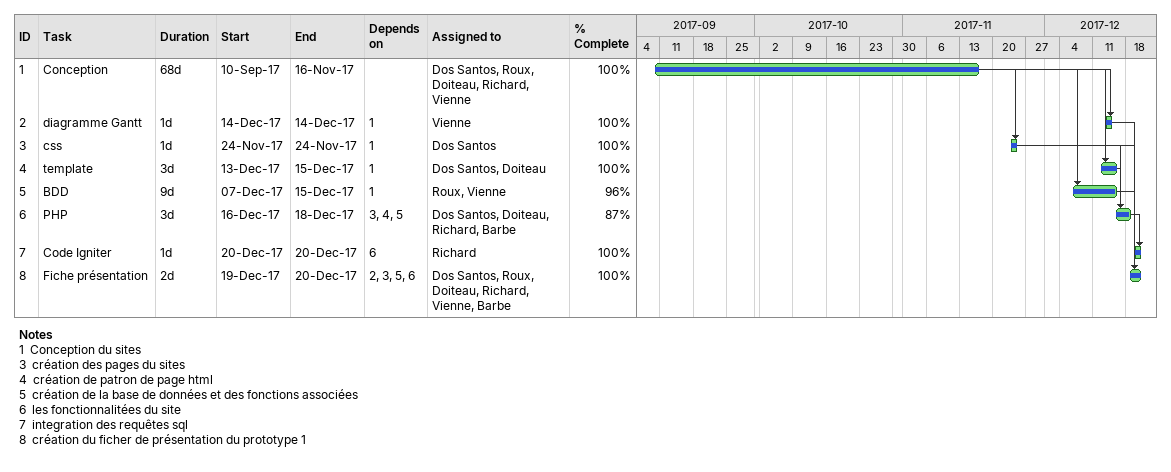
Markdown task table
| ID | Task | Duration | Start | Finish | Predecessors | Resources | % complete |
|---|---|---|---|---|---|---|---|
| 1 | Conception | 68d | 2017-09-10 | 2017-11-16 |  | Dos Santos, Roux, Doiteau, Richard, Vienne | 100 |
| 2 | diagramme Gantt | 1d | 2017-12-14 | 2017-12-14 | 1 | Vienne | 100 |
| 3 | css | 1d | 2017-11-24 | 2017-11-24 | 1 | Dos Santos | 100 |
| 4 | template | 3d | 2017-12-13 | 2017-12-15 | 1 | Dos Santos, Doiteau | 100 |
| 5 | BDD | 9d | 2017-12-07 | 2017-12-15 | 1 | Roux, Vienne | 96 |
| 6 | PHP | 3d | 2017-12-16 | 2017-12-18 | 3, 4, 5 | Dos Santos, Doiteau, Richard, Barbe | 87 |
| 7 | Code Igniter | 1d | 2017-12-20 | 2017-12-20 | 6 | Richard | 100 |
| 8 | Fiche présentation | 2d | 2017-12-19 | 2017-12-20 | 2, 3, 5, 6 | Dos Santos, Roux, Doiteau, Richard, Vienne, Barbe | 100 |

Notes
- 1: Conception du sites
- 3: création des pages du sites
- 4: création de patron de page html
- 5: création de la base de données et des fonctions associées
- 6: les fonctionnalitées du site
- 7: integration des requêtes sql
- 8: création du ficher de présentation du prototype 1
